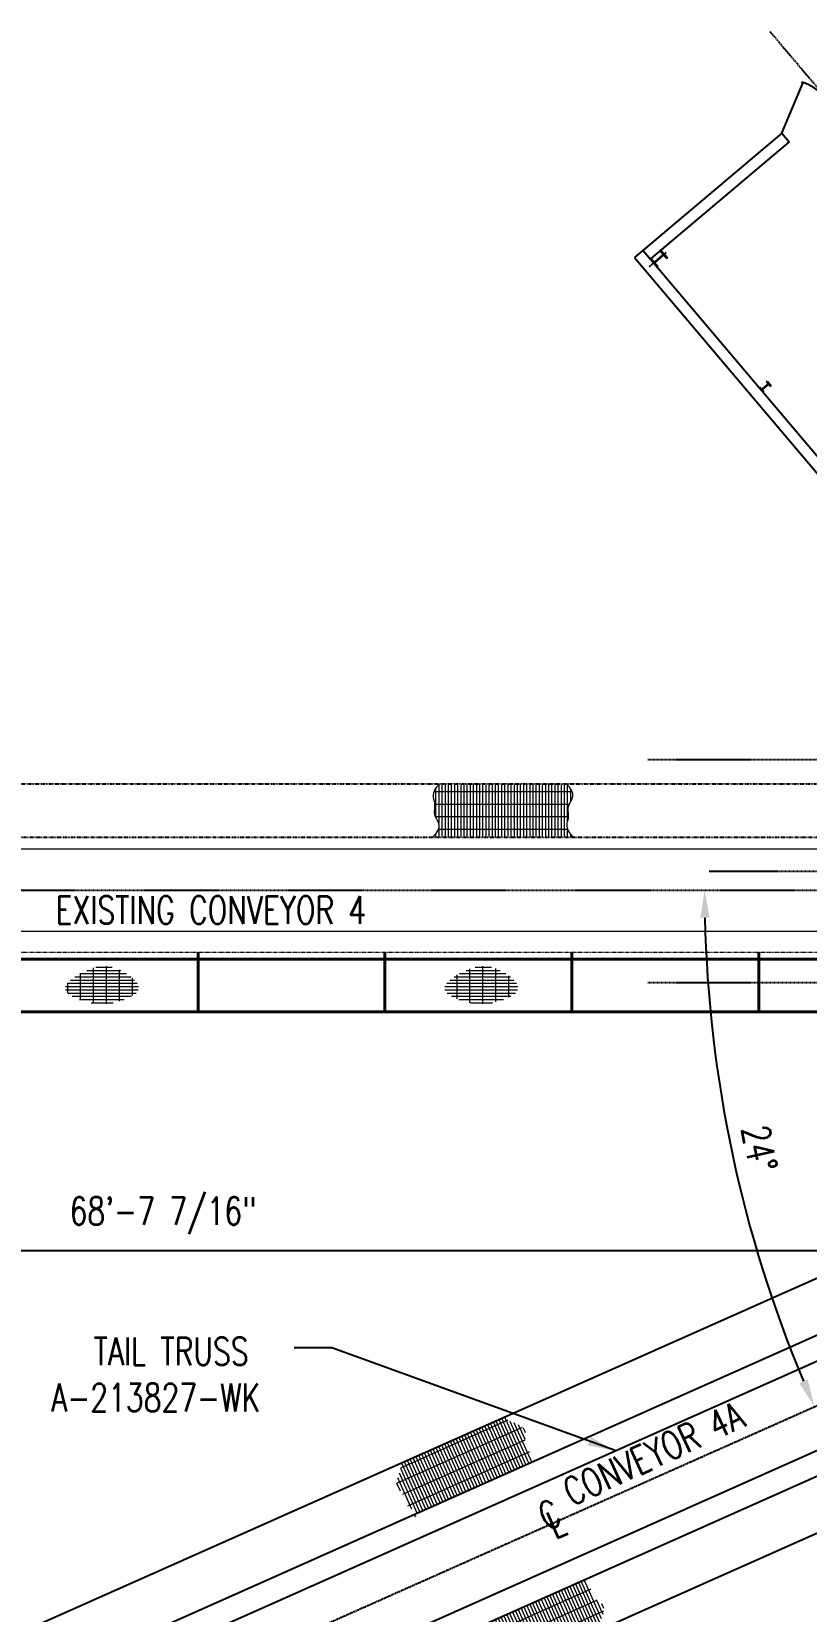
# Model space of a CAD drawing. Header units: inches. Extents: x -24529 to 23375, y -3182 to 1720.
# Drawn here: x -10701 to -10253, y 715 to 1628 of the extents above; entities that cross this region are included whole.
import ezdxf

# ---------------------------------------------------------------- set-up
doc = ezdxf.new("R2010")
doc.units = ezdxf.units.IN
doc.header["$LTSCALE"] = 0.375
doc.header["$MEASUREMENT"] = 0
doc.linetypes.add('XREF-GA CONVEYOR 4A$0$CENTER', pattern=[2, 1.25, -0.25, 0.25, -0.25])
doc.linetypes.add('XREF-GA CONVEYOR 4A$0$PHANTOM2', pattern=[1.25, 0.625, -0.125, 0.125, -0.125, 0.125, -0.125])
for name, color, linetype in [('XREF-GA CONVEYOR 4A$0$12', 6, 'XREF-GA CONVEYOR 4A$0$CENTER'), ('XREF-GA CONVEYOR 4A$0$BLDG210D', 30, 'Continuous'), ('XREF-GA CONVEYOR 4A$0$CENTER', 3, 'XREF-GA CONVEYOR 4A$0$CENTER'), ('XREF-GA CONVEYOR 4A$0$CONV4A', 1, 'Continuous'), ('XREF-GA CONVEYOR 4A$0$STEEL-PHANTOM', 5, 'XREF-GA CONVEYOR 4A$0$PHANTOM2'), ('XREF-GA CONVEYOR 4A$0$TXT', 3, 'Continuous')]:
    doc.layers.add(name, color=color, linetype=linetype)
for name, color, linetype, lineweight in [('XREF-GA CONVEYOR 4A$0$Conv4', 4, 'Continuous', 13), ('XREF-GA CONVEYOR 4A$0$grating', 3, 'Continuous', 13), ('XREF-GA CONVEYOR 4A$0$S-GRTG', 3, 'Continuous', 15), ('XREF-GA CONVEYOR 4A$0$STL-NEW', 1, 'Continuous', 40), ('XREF-GA CONVEYOR 4A$0$X-STL', 40, 'XREF-GA CONVEYOR 4A$0$PHANTOM2', 5)]:
    doc.layers.add(name, color=color, linetype=linetype, lineweight=lineweight)
doc.styles.add('Romans Narrow', font='ROMANS.SHX', dxfattribs={"width": 0.8, "height": 12})
doc.styles.add('SIMPLEX', font='SIMPLEX.shx', dxfattribs={"width": 0.75})
doc.styles.add('XREF-GA CONVEYOR 4A$0$SIMPLEX', font='simplex.shx', dxfattribs={"width": 0.75})
doc.dimstyles.new('Linear Arch', dxfattribs={"dimscale": 0, "dimtxt": 12, "dimasz": 0.125, "dimexe": 0.0625, "dimexo": 0.03125, "dimgap": 0.0625, "dimtad": 1, "dimdec": 4, "dimzin": 7, "dimdsep": 46, "dimlunit": 4, "dimtxsty": 'Romans Narrow', "dimcen": 0, "dimclrd": 256, "dimclre": 256, "dimadec": 0, "dimazin": 0, "dimtfac": 1, "dimtdec": 4, "dimtmove": 0, "dimatfit": 3, "dimfxl": 0.03125, "dimfrac": 2, "dimtolj": 1, "dimtzin": 4, "dimlwd": -1, "dimlwe": -1, "dimarcsym": 0})
pattern_1 = [(114, (484.0836, 222.8433), (-1.6558011, -0.7372102), []), (204, (484.0836, 222.843), (2.94884, -6.623205), [])]

# ---------------------------------------------------------------- blocks, each defined once
blk = doc.blocks.new('XREF-GA CONVEYOR 4A', base_point=(3020.5, 1779.61))
at = {"layer": 'XREF-GA CONVEYOR 4A$0$grating', "linetype": 'Continuous'}
h = blk.add_hatch(dxfattribs=at)
h.set_pattern_fill('GRATE', color=256, scale=58, angle=90)
h.paths.add_polyline_path([(2486.08, 1832.2), (2486.2, 1832.48), (2486.55, 1833.85), (2486.55, 1835.36), (2486.03, 1837.06), (2484.86, 1838.97), (2482.88, 1841.11), (2409.58, 1841.11), (2407.83, 1839.15), (2406.7, 1837.41), (2406.08, 1835.86), (2405.85, 1834.47), (2405.91, 1833.21), (2406.14, 1832.07), (2406.86, 1829.4), (2406.54, 1825.43), (2406.53, 1825.19), (2406.55, 1824.22), (2406.71, 1823.22), (2407.06, 1822.2), (2407.6, 1821.12), (2409.61, 1817.45), (2408.32, 1813.21), (2405.46, 1810.11), (2487, 1810.11), (2483.76, 1813.73), (2483.13, 1817.59), (2483.84, 1820.22), (2484.08, 1821.23), (2484.18, 1822.21), (2484.17, 1823.17), (2484.09, 1824.12), (2483.76, 1827.61)])
h = blk.add_hatch(dxfattribs=at)
h.set_pattern_fill('GRATE', color=256, scale=58, angle=114)
h.set_pattern_definition(pattern_1)
h.paths.add_polyline_path([(2447.57, 1474.92), (2450.11, 1472.49), (2451.76, 1471.9), (2453.31, 1471.3), (2454.74, 1470.68), (2456.01, 1470.03), (2457.11, 1469.35), (2458, 1468.61), (2458.65, 1467.82), (2459.06, 1466.96), (2459.26, 1466.04), (2459.31, 1465.09), (2459.26, 1464.12), (2459.15, 1463.14), (2459.05, 1462.17), (2459.01, 1461.23), (2459.08, 1460.34), (2459.3, 1459.51), (2459.64, 1458.72), (2460.08, 1457.95), (2460.56, 1457.19), (2461.05, 1456.41), (2461.52, 1455.6), (2461.93, 1454.74), (2462.24, 1453.8), (2462.43, 1452.78), (2462.6, 1451.69), (2462.86, 1450.55), (2463.32, 1449.38), (2464.11, 1449.44), (2464.49, 1449.62), (2465.47, 1450.05), (2466.83, 1450.66), (2392.34, 1417.49), (2394.39, 1418.4), (2396.17, 1416.65), (2395.95, 1418.41), (2395.34, 1419.8), (2394.47, 1420.91), (2393.45, 1421.81), (2392.41, 1422.6), (2391.48, 1423.36), (2390.75, 1424.16), (2390.2, 1425), (2389.8, 1425.86), (2389.51, 1426.74), (2389.27, 1427.61), (2389.05, 1428.46), (2388.8, 1429.27), (2388.48, 1430.02), (2388.07, 1430.72), (2387.59, 1431.36), (2387.06, 1431.99), (2386.52, 1432.61), (2386.02, 1433.26), (2385.58, 1433.95), (2385.23, 1434.72), (2385.02, 1435.57), (2384.97, 1436.54), (2385.06, 1437.62), (2385.29, 1438.8), (2385.64, 1440.09), (2386.09, 1441.47), (2386.61, 1442.94), (2387.2, 1444.5), (2387.03, 1447.96)])
h = blk.add_hatch(dxfattribs=at)
h.set_pattern_fill('GRATE', color=256, scale=58, angle=114)
h.set_pattern_definition(pattern_1)
h.paths.add_polyline_path([(2502.27, 1352.05), (2502.17, 1355.56), (2502.83, 1357.18), (2503.43, 1358.74), (2503.92, 1360.21), (2504.29, 1361.59), (2504.52, 1362.87), (2504.57, 1364.02), (2504.42, 1365.04), (2504.05, 1365.92), (2503.5, 1366.68), (2502.83, 1367.35), (2502.07, 1367.96), (2501.27, 1368.54), (2500.49, 1369.11), (2499.76, 1369.71), (2499.15, 1370.36), (2498.67, 1371.08), (2498.32, 1371.86), (2498.03, 1372.7), (2497.79, 1373.56), (2497.54, 1374.45), (2497.26, 1375.34), (2496.89, 1376.22), (2496.4, 1377.08), (2495.77, 1377.9), (2495.07, 1378.76), (2494.4, 1379.71), (2493.83, 1380.84), (2494.41, 1381.38), (2494.8, 1381.56), (2495.78, 1381.99), (2497.13, 1382.6), (2422.65, 1349.43), (2424.69, 1350.34), (2424.58, 1352.84), (2425.74, 1351.5), (2426.37, 1350.12), (2426.6, 1348.73), (2426.59, 1347.37), (2426.48, 1346.07), (2426.43, 1344.87), (2426.53, 1343.79), (2426.79, 1342.82), (2427.17, 1341.95), (2427.62, 1341.14), (2428.11, 1340.38), (2428.59, 1339.65), (2429.02, 1338.92), (2429.37, 1338.18), (2429.61, 1337.41), (2429.77, 1336.62), (2429.88, 1335.81), (2429.99, 1334.99), (2430.13, 1334.18), (2430.35, 1333.39), (2430.69, 1332.62), (2431.18, 1331.89), (2431.87, 1331.21), (2432.73, 1330.56), (2433.77, 1329.94), (2434.95, 1329.33), (2436.28, 1328.74), (2437.72, 1328.15), (2439.27, 1327.54), (2441.73, 1325.09)])
at = {"layer": 'XREF-GA CONVEYOR 4A$0$S-GRTG'}
h = blk.add_hatch(dxfattribs=at)
h.set_pattern_fill('GRATE', color=256, scale=60)
edge = h.paths.add_edge_path()
edge.add_spline(control_points=[(2193.38, 1722.48), (2192.94, 1726.27), (2207.55, 1735.51), (2222.15, 1737.03), (2242.11, 1722.14), (2222.16, 1713.89), (2209.82, 1712.79), (2193.82, 1718.69), (2193.38, 1722.48)], knot_values=[0, 0, 0, 0, 16.905455, 33.988442, 51.067246, 63.937028, 80.392064, 97.253076, 97.253076, 97.253076, 97.253076], degree=3, periodic=0)
h = blk.add_hatch(dxfattribs=at)
h.set_pattern_fill('GRATE', color=256, scale=60)
edge = h.paths.add_edge_path()
edge.add_spline(control_points=[(2412.59, 1722.48), (2412.15, 1726.27), (2426.76, 1735.51), (2441.36, 1737.03), (2461.32, 1722.14), (2441.37, 1713.89), (2429.03, 1712.79), (2413.03, 1718.69), (2412.59, 1722.48)], knot_values=[0, 0, 0, 0, 16.905455, 33.988442, 51.067246, 63.937028, 80.392064, 97.253076, 97.253076, 97.253076, 97.253076], degree=3, periodic=0)
at = {"layer": 'XREF-GA CONVEYOR 4A$0$12'}
blk.add_line((2530.77, 2140.04), (2540.58, 2148.33), dxfattribs=at)
at = {"layer": 'XREF-GA CONVEYOR 4A$0$BLDG210D'}
for p, q in [((2607.35, 2217.26), (2619.78, 2246.45)), ((2607.35, 2217.26), (2522.25, 2145.27)), ((2611.55, 2212.3), (2531.41, 2144.51)), ((2607.35, 2217.26), (2611.55, 2212.3)), ((2527.21, 2149.47), (2748.51, 1887.88)), ((2538.66, 2146.92), (2533.93, 2142.92)), ((2538.87, 2146.68), (2534.13, 2142.68)), ((2537.52, 2149.67), (2537.13, 2149.35)), ((2537.13, 2149.35), (2538.71, 2147.48)), ((2537.52, 2149.67), (2541.39, 2145.09)), ((2539.43, 2146.63), (2541.01, 2144.77)), ((2522.25, 2145.27), (2743.55, 1883.68)), ((2531.79, 2144.83), (2531.41, 2144.51)), ((2531.41, 2144.51), (2535.28, 2139.92)), ((2531.79, 2144.83), (2533.37, 2142.96)), ((2534.09, 2142.11), (2535.66, 2140.25)), ((2535.66, 2140.25), (2535.28, 2139.92)), ((2541.39, 2145.09), (2541.01, 2144.77)), ((2598.58, 2073.58), (2598.96, 2073.9)), ((2598.58, 2073.58), (2599.35, 2072.67)), ((2598.96, 2073.9), (2601.22, 2071.24)), ((2594.39, 2070.02), (2594.77, 2070.34)), ((2594.77, 2070.34), (2595.54, 2069.43)), ((2599.3, 2072.11), (2596.1, 2069.39)), ((2596.26, 2068.59), (2597.03, 2067.68)), ((2599.51, 2071.87), (2596.31, 2069.15)), ((2596.65, 2067.35), (2597.03, 2067.68)), ((2600.07, 2071.82), (2600.84, 2070.91)), ((2600.84, 2070.91), (2601.22, 2071.24))]:
    blk.add_line(p, q, dxfattribs=at)
for centre, radius, start, end in [((2608.96, 2216.33), 32, 43.36637, 72.02223), ((2538.41, 2147.23), 0.4, 310.23144, 40.23144), ((2539.13, 2146.38), 0.4, 40.23144, 130.23144), ((2533.67, 2143.22), 0.4, 220.23144, 310.23144), ((2534.39, 2142.37), 0.4, 130.23144, 220.23144), ((2595.84, 2069.69), 0.4, 220.35303, 310.35303), ((2596.56, 2068.84), 0.4, 130.35303, 220.35303), ((2599.05, 2072.41), 0.4, 310.35303, 40.35303), ((2599.77, 2071.56), 0.4, 40.35303, 130.35303)]:
    blk.add_arc(centre, radius, start, end, dxfattribs=at)
at = {"layer": 'XREF-GA CONVEYOR 4A$0$CENTER'}
for p, q in [((3212.59, 1552.56), (2600.59, 2275.96)), ((2529.91, 1855.11), (2689.94, 1855.11)), ((2565.5, 1790.61), (2757.5, 1790.61)), ((-374.37, 1779.61), (3164.01, 1779.61)), ((-49.06, 289.74), (3181.42, 1728.04)), ((2529.91, 1726.11), (2689.94, 1726.11))]:
    blk.add_line(p, q, dxfattribs=at)
at = {"layer": 'XREF-GA CONVEYOR 4A$0$Conv4'}
for p, q in [((-11.98, 1803.49), (3086.56, 1803.49)), ((-11.98, 1755.74), (3086.56, 1755.74))]:
    blk.add_line(p, q, dxfattribs=at)
at = {"layer": 'XREF-GA CONVEYOR 4A$0$CONV4A'}
for p, q in [((206.95, 429.58), (3089.59, 1713.01)), ((226.17, 386.41), (3108.8, 1669.85)), ((2826.35, 1643.56), (164.54, 458.45)), ((201.41, 442.03), (2844.6, 1618.85)), ((231.71, 373.97), (2894.72, 1559.61)), ((219.25, 335.58), (2912.97, 1534.9))]:
    blk.add_line(p, q, dxfattribs=at)
at = {"layer": 'XREF-GA CONVEYOR 4A$0$grating', "linetype": 'Continuous'}
for points in [[(2409.58, 1841.11), (2407.83, 1839.15), (2406.7, 1837.41), (2406.08, 1835.86), (2405.85, 1834.47), (2405.91, 1833.21), (2406.14, 1832.07), (2406.43, 1831), (2406.66, 1829.99), (2406.77, 1829.01), (2406.75, 1828.05), (2406.68, 1827.1), (2406.58, 1826.15), (2406.53, 1825.19), (2406.55, 1824.22), (2406.71, 1823.22), (2407.06, 1822.2), (2407.6, 1821.12), (2408.22, 1819.98), (2408.79, 1818.74), (2409.14, 1817.38), (2409.13, 1815.86), (2408.61, 1814.16), (2407.44, 1812.25), (2405.46, 1810.11)], [(2487, 1810.11), (2485.25, 1812.07), (2484.12, 1813.81), (2483.49, 1815.36), (2483.27, 1816.75), (2483.32, 1818.01), (2483.55, 1819.15), (2483.84, 1820.22), (2484.08, 1821.23), (2484.18, 1822.21), (2484.17, 1823.17), (2484.09, 1824.12), (2484, 1825.07), (2483.94, 1826.03), (2483.97, 1827), (2484.13, 1828), (2484.47, 1829.03), (2485.01, 1830.1), (2485.64, 1831.24), (2486.2, 1832.48), (2486.55, 1833.85), (2486.55, 1835.36), (2486.03, 1837.06), (2484.86, 1838.97), (2482.88, 1841.11)]]:
    blk.add_lwpolyline(points, dxfattribs=at)
at = {"layer": 'XREF-GA CONVEYOR 4A$0$STEEL-PHANTOM'}
for p, q in [((95.16, 1841.11), (2895.96, 1841.11)), ((88.78, 1810.11), (2895.96, 1810.11))]:
    blk.add_line(p, q, dxfattribs=at)
at = {"layer": 'XREF-GA CONVEYOR 4A$0$STL-NEW'}
for p, q in [((1838.06, 1739.61), (2702.06, 1739.61)), ((2270.06, 1743.61), (2270.06, 1709.11)), ((2378.06, 1743.61), (2378.06, 1709.11)), ((2486.06, 1743.61), (2486.06, 1709.11)), ((2594.06, 1743.61), (2594.06, 1709.11)), ((1838.06, 1709.11), (2702.06, 1709.11))]:
    blk.add_line(p, q, dxfattribs=at)
at = {"layer": 'XREF-GA CONVEYOR 4A$0$X-STL'}
blk.add_line((1838.06, 1743.61), (2702.06, 1743.61), dxfattribs=at)
at = {"layer": 'XREF-GA CONVEYOR 4A$0$TXT', "style": 'XREF-GA CONVEYOR 4A$0$SIMPLEX', "width": 0.75}
blk.add_text('EXISTING CONVEYOR 4', height=16, dxfattribs=at).set_placement((2187.67, 1760.03))
for s, p in [('C', (2471.41, 1408.99)), ('L', (2476.34, 1404.26))]:
    blk.add_text(s, height=16, rotation=24, dxfattribs=at).set_placement(p)
blk = doc.blocks.new('*D33')
at = {"transparency": 16777216}
for p, q in [((-11036.62, 927.65), (-11036.62, 931.65)), ((-11020.62, 923.65), (-10229.18, 923.65)), ((-10213.18, 927.65), (-10213.18, 931.65))]:
    blk.add_line(p, q, dxfattribs=at)
for points in [[(-11020.62, 926.32), (-11020.62, 920.99), (-11036.62, 923.65)], [(-10229.18, 926.32), (-10229.18, 920.99), (-10213.18, 923.65)]]:
    blk.add_solid(points, dxfattribs=at)
at = {"layer": 'DEFPOINTS', "color": 0, "transparency": 16777216}
for p in [(-11036.62, 923.65), (-10213.18, 923.65), (-10213.18, 923.65)]:
    blk.add_point(p, dxfattribs=at)
at = {"color": 0, "transparency": 16777216, "insert": (-10624.9, 943.84), "char_height": 16, "attachment_point": 5, "style": 'SIMPLEX'}
blk.add_mtext('\\A1;68\'-7 7/16"', dxfattribs=at)
blk = doc.blocks.new('*D37')
at = {"transparency": 16777216}
blk.add_arc((-9577.43, 1132.06), 734.48, 181.24816, 202.75184, dxfattribs=at)
for points in [[(-10314.4, 1116.03), (-10309.07, 1116.09), (-10311.91, 1132.06)], [(-10252.31, 849.07), (-10257.21, 846.95), (-10248.41, 833.32)]]:
    blk.add_solid(points, dxfattribs=at)
at = {"layer": 'DEFPOINTS', "color": 0, "transparency": 16777216}
for p in [(-13249.05, 1132.06), (-9710.67, 1132.06), (-9693.27, 1080.49), (-10304.76, 1029.84), (-12895.14, -345.08)]:
    blk.add_point(p, dxfattribs=at)
at = {"color": 0, "transparency": 16777216, "insert": (-10280.21, 982.68), "char_height": 16, "attachment_point": 5, "rotation": 282, "style": 'SIMPLEX'}
blk.add_mtext('\\A1;24°', dxfattribs=at)

msp = doc.modelspace()

# ---------------------------------------------------------------- block references
msp.add_blockref('XREF-GA CONVEYOR 4A', (-9854.18493, 1132.06285))

# ---------------------------------------------------------------- texts
at = {"insert": (-10559.27631, 830.64835), "char_height": 16, "attachment_point": 7, "style": 'SIMPLEX'}
msp.add_mtext('\\A1;\\pi-105.71;TAIL TRUSS \\P\\pi-130.29;A-213827-WK', dxfattribs=at)
at = {"insert": (-10388.70168, 775.63325), "char_height": 16, "attachment_point": 7, "rotation": 24.81274303, "style": 'SIMPLEX'}
msp.add_mtext('\\A1;CONVEYOR 4A', dxfattribs=at)

# ---------------------------------------------------------------- dimensions: what is measured, and where the dimension line sits
dim = msp.add_angular_dim_2l(base=(-10304.76161, 1029.84283), line1=((-12895.13759, -345.07648), (-9693.26644, 1080.4884)), line2=((-13249.05216, 1132.06285), (-9710.67434, 1132.06285)), dimstyle='Linear Arch', override={"dimscale": 128, "dimtxt": 0.125, "dimtxsty": 'SIMPLEX'})
dim.commit()
dim.dimension.update_dxf_attribs({"geometry": '*D37', "text_midpoint": (-10280.20899, 982.68221)})
dim = msp.add_linear_dim(base=(-10213.18493, 923.65192), p1=(-11036.62244, 923.65192), p2=(-10213.18493, 923.65192), dimstyle='Linear Arch', override={"dimscale": 128, "dimtxt": 0.125, "dimtxsty": 'SIMPLEX'})
dim.commit()
dim.dimension.update_dxf_attribs({"geometry": '*D33', "text_midpoint": (-10624.90368, 943.8424)})

# ---------------------------------------------------------------- leaders
msp.add_leader([(-10363.54216, 807.92321), (-10527.25347, 867.44047), (-10549.1394, 867.44047)], dimstyle='Linear Arch', override={"dimscale": 128, "dimarcsym": 1})

doc.saveas('drawing.dxf')
